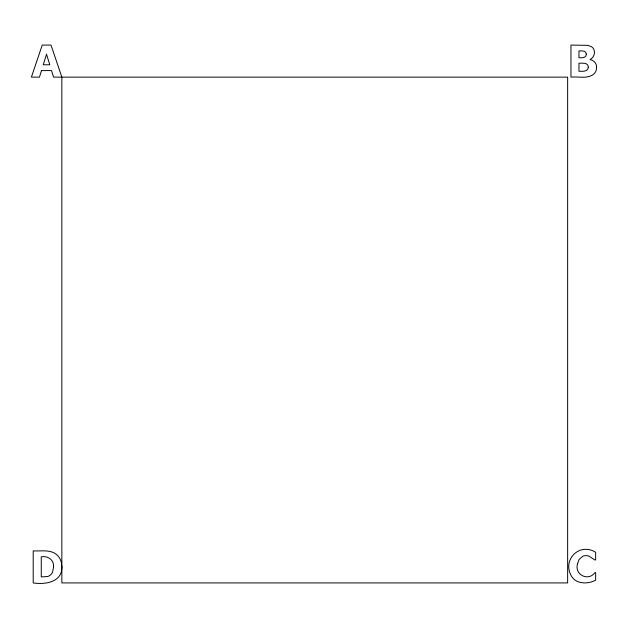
<?xml version="1.0" encoding="UTF-8"?>
<svg xmlns="http://www.w3.org/2000/svg" width="628" height="628" viewBox="0 0 628 628"><rect width="100%" height="100%" fill="white"/><g stroke="black" fill="none" stroke-linecap="round" stroke-linejoin="round"><path stroke-width="0.94" d="M61.85 566.927C62.329 582.274 45.035 584.794 33.206 582.925L33.206 550.866C41.385 551.376 51.567 548.951 57.855 555.764A14.915 14.915 0 0 1 61.387 562.578L61.85 566.927M577.587 563.669C574.023 574.526 588.216 581.842 594.92 572.634L595.65 572.634L595.65 580.17C590.375 582.972 584.009 583.797 578.31 581.834A13.628 13.628 0 0 1 571.464 576.166C561.84 559.909 579.487 542.105 595.65 552.287L595.65 559.933L594.834 559.933L588.899 556.11A8.988 8.988 0 0 0 582.894 556.173L579.032 559.524L577.587 563.669M53.576 566.864L52.548 572.226A7.991 7.991 0 0 1 47.806 576.488L41.26 576.92L41.26 556.848C47.595 555.388 54.298 560.058 53.576 566.864M596.6 67.314L596.372 69.559A8.564 8.564 0 0 1 593.264 74.504C586.827 79.128 578.215 76.294 570.954 77.134L570.954 45.075L587.635 45.342L591.042 46.472A6.162 6.162 0 0 1 594.253 50.617C595.195 54.204 593.146 57.988 590.053 59.566C593.758 60.257 596.859 63.381 596.6 67.314M588.31 67.165C588.318 71.867 582.172 71.349 578.969 71.254L578.969 63.224C582.203 63.232 588.365 62.321 588.31 67.165M586.285 54.141C586.466 58.121 581.716 57.87 578.969 57.737L578.969 50.954C581.575 50.947 586.222 50.311 586.285 54.141M41.479 70.587L39.478 77.134L31.4 77.134L42.233 45.075L51.017 45.075L61.85 77.134L61.85 582.925L567.641 582.925L567.641 77.134L53.561 77.134L51.551 70.587L41.479 70.587M46.519 54.204L43.246 64.778L49.785 64.778L46.519 54.204"/></g></svg>
